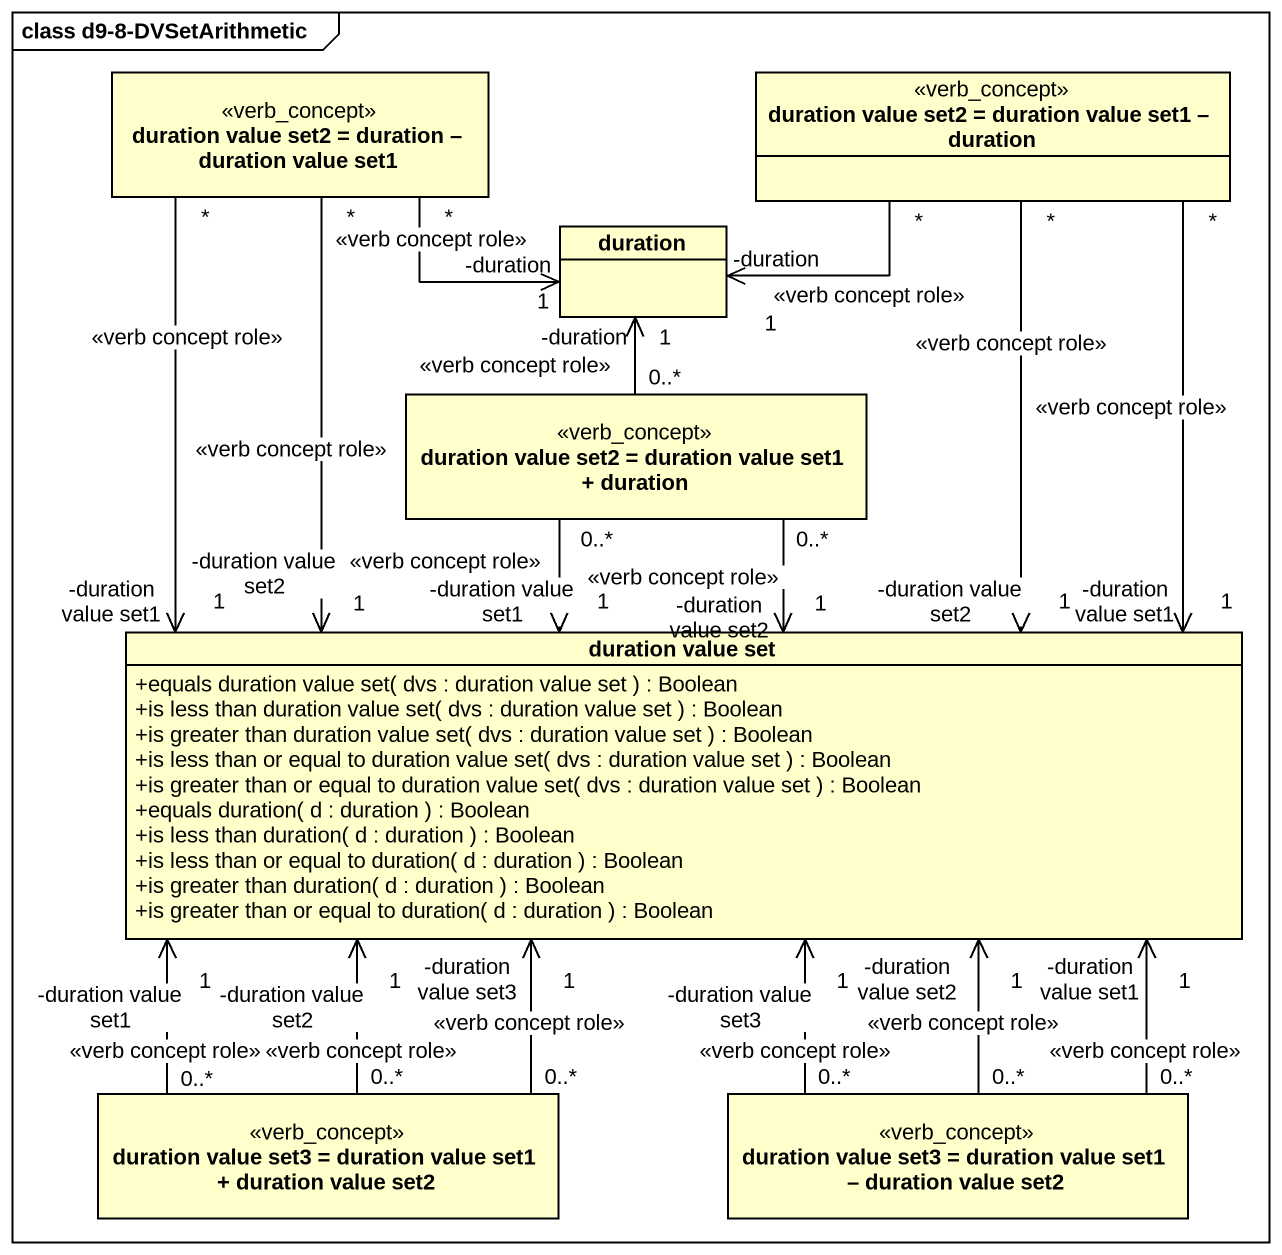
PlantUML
@startuml
mainframe class d9-8-DVSetArithmetic
hide circle
hide empty members
skinparam classAttributeIconSize 0
class "duration value set2 = duration – duration value set1" as duration_value_set2 <<verb_concept>>
class "duration value set2 = duration value set1 – duration" as duration_value_set2_2 <<verb_concept>>
class duration
class "duration value set2 = duration value set1 + duration" as duration_value_set2_3 <<verb_concept>>
class "duration value set" as duration_value_set {
  +equals duration value set( dvs : duration value set ) : Boolean
  +is less than duration value set( dvs : duration value set ) : Boolean
  +is greater than duration value set( dvs : duration value set ) : Boolean
  +is less than or equal to duration value set( dvs : duration value set ) : Boolean
  +is greater than or equal to duration value set( dvs : duration value set ) : Boolean
  +equals duration( d : duration ) : Boolean
  +is less than duration( d : duration ) : Boolean
  +is less than or equal to duration( d : duration ) : Boolean
  +is greater than duration( d : duration ) : Boolean
  +is greater than or equal to duration( d : duration ) : Boolean
}
class "duration value set3 = duration value set1 + duration value set2" as duration_value_set3 <<verb_concept>>
class "duration value set3 = duration value set1 – duration value set2" as duration_value_set3_2 <<verb_concept>>
duration_value_set2 "*" -right-> "-duration\n1" duration : <<verb concept role>>
duration_value_set2 "*" --> "-duration value set1\n1" duration_value_set : <<verb concept role>>
duration_value_set2 "*" --> "-duration value set2\n1" duration_value_set : <<verb concept role>>
duration_value_set2_2 "*" -left-> "-duration\n1" duration : <<verb concept role>>
duration_value_set2_2 "*" --> "-duration value set1\n1" duration_value_set : <<verb concept role>>
duration_value_set2_2 "*" --> "-duration value set2\n1" duration_value_set : <<verb concept role>>
duration_value_set2_3 "0..*" -up-> "-duration\n1" duration : <<verb concept role>>
duration_value_set2_3 "0..*" --> "-duration value set1\n1" duration_value_set : <<verb concept role>>
duration_value_set2_3 "0..*" --> "-duration value set2\n1" duration_value_set : <<verb concept role>>
duration_value_set3 "0..*" -up-> "-duration value set1\n1" duration_value_set : <<verb concept role>>
duration_value_set3 "0..*" -up-> "-duration value set2\n1" duration_value_set : <<verb concept role>>
duration_value_set3 "0..*" -up-> "-duration value set3\n1" duration_value_set : <<verb concept role>>
duration_value_set3_2 "0..*" -up-> "-duration value set1\n1" duration_value_set : <<verb concept role>>
duration_value_set3_2 "0..*" -up-> "-duration value set2\n1" duration_value_set : <<verb concept role>>
duration_value_set3_2 "0..*" -up-> "-duration value set3\n1" duration_value_set : <<verb concept role>>
@enduml
